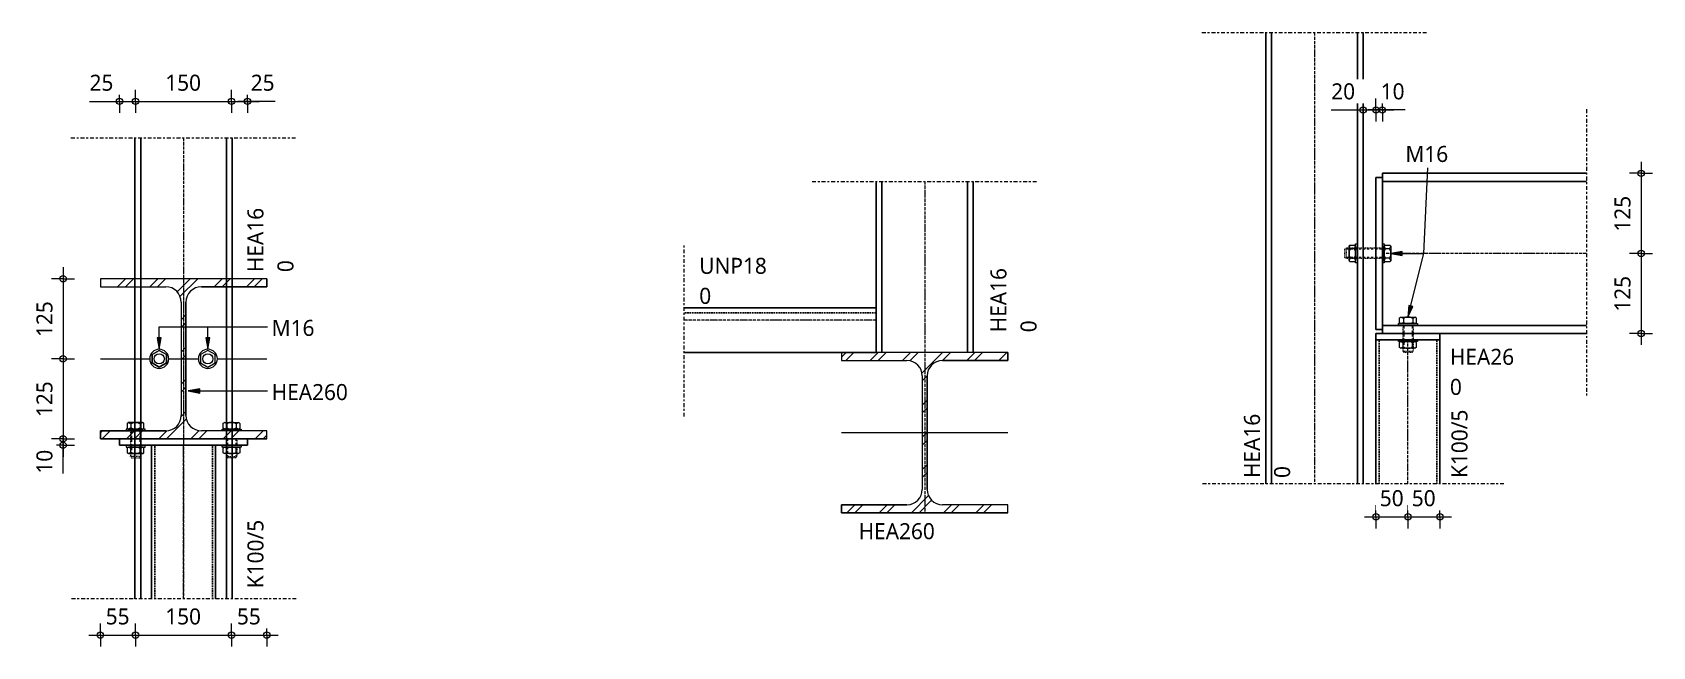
# Model space of a CAD drawing. Header units: millimetres. Extents: x -14163 to 55687, y -143 to 37302.
# Drawn here: x 40465 to 42997, y 26063 to 27022 of the extents above; entities that cross this region are included whole.
import ezdxf

# ---------------------------------------------------------------- set-up
doc = ezdxf.new("R2010")
doc.units = ezdxf.units.MM
for name, pattern in [('Dash', [6.35, 3.175, -3.175]), ('MV_center', [15, 6, -3, 3, -3]), ('MV_hartlijn_staal', [6.6, 5, -0.8, 0, -0.8]), ('MV_hidden', [3.75, 2.5, -1.25]), ('Streep 1_1', [2, 1, -1])]:
    doc.linetypes.add(name, pattern=pattern)
for name, color, linetype, lineweight in [('A-ANNO-DIMS', 211, 'Continuous', 13), ('A-ANNO-DIMS-10', 211, 'Continuous', 13), ('A-DETL', 90, 'Continuous', 13), ('A-DETL-GENF', 92, 'Continuous', 18), ('A-DETL-GENF-HDLN', 1, 'Dash', 18), ('A-DETL-IDEN', 3, 'Continuous', 18), ('G-ANNO-TEXT', 231, 'Continuous', 13)]:
    doc.layers.add(name, color=color, linetype=linetype, lineweight=lineweight)
doc.styles.add('Segoe UI_3', font='segoeui.ttf', dxfattribs={"height": 25})
doc.dimstyles.new('2_5_mm', dxfattribs={"dimscale": 304.8, "dimtxt": 26.184099, "dimasz": 0.032808, "dimexe": 0.059055, "dimexo": 0.0625, "dimgap": 0.029528, "dimtad": 1, "dimdec": 0, "dimzin": 0, "dimdsep": 46, "dimtxsty": 'Segoe UI_3', "dimblk1": 'DOTBLANK', "dimblk2": 'DOTBLANK', "dimsah": 1, "dimcen": 0.09, "dimdle": 0.059055, "dimazin": 0, "dimtfac": 1, "dimtdec": 4, "dimtix": 1, "dimtmove": 0, "dimatfit": 3, "dimfxl": 0.059055, "dimfxlon": 1, "dimtvp": 1, "dimtfill": 1, "dimtolj": 1, "dimtzin": 0, "dimarcsym": 2})
doc.dimstyles.new('2_5_mm_1', dxfattribs={"dimscale": 304.8, "dimtxt": 26.184099, "dimasz": 0.032808, "dimexe": 0.059055, "dimexo": 0.0625, "dimgap": 0.029528, "dimtad": 1, "dimdec": 0, "dimzin": 0, "dimdsep": 46, "dimtxsty": 'Segoe UI_3', "dimblk1": 'DOTBLANK', "dimblk2": 'DOTBLANK', "dimsah": 1, "dimcen": 0.09, "dimdle": 0.059055, "dimazin": 0, "dimtfac": 1, "dimtdec": 4, "dimtix": 1, "dimtmove": 1, "dimatfit": 3, "dimfxl": 0.059055, "dimfxlon": 1, "dimtvp": 1, "dimtfill": 1, "dimtolj": 1, "dimtzin": 0, "dimarcsym": 2})

# ---------------------------------------------------------------- blocks, each defined once
blk = doc.blocks.new('28 Staalprofielen- IPE_HEA_HEB 2d - HEA260-V143-Details Constructie')
at = {"layer": 'A-DETL-GENF', "lineweight": 13}
h = blk.add_hatch(dxfattribs=at)
h.set_pattern_fill('FP_251', color=256, style=0, pattern_type=2)
h.set_pattern_definition([(45, (-41859.198, -26396.988), (-25.144717, 25.144717), []), (45, (-41859.198, -26358.888), (-25.144717, 25.144717), [])])
h.paths.add_polyline_path([(130, -125), (130, -112.5), (27.8, -112.5), (21.5, -111.7), (15.8, -109.3), (10.8, -105.5), (7, -100.5), (4.6, -94.7), (3.8, -88.5), (3.8, 88.5), (4.6, 94.7), (7, 100.5), (10.8, 105.5), (15.8, 109.3), (21.5, 111.7), (27.8, 112.5), (130, 112.5), (130, 125), (-130, 125), (-130, 112.5), (-27.7, 112.5), (-21.5, 111.7), (-15.7, 109.3), (-10.8, 105.5), (-7, 100.5), (-4.6, 94.7), (-3.7, 88.5), (-3.7, -88.5), (-4.6, -94.7), (-7, -100.5), (-10.8, -105.5), (-15.7, -109.3), (-21.5, -111.7), (-27.7, -112.5), (-130, -112.5), (-130, -125)])
at = {"layer": 'A-DETL-GENF', "linetype": 'MV_hartlijn_staal', "lineweight": 13}
blk.add_line((0, 130), (0, -125), dxfattribs=at)
at = {"layer": 'A-DETL-GENF'}
for p, q in [((130, 125), (-130, 125)), ((-130, 125), (-130, 112.5)), ((130, 125), (-130, 125)), ((-130, 125), (-130, 112.5)), ((-130, 112.5), (-27.7, 112.5)), ((-130, 112.5), (-27.7, 112.5)), ((27.8, 112.5), (130, 112.5)), ((130, 112.5), (27.8, 112.5)), ((130, 112.5), (130, 125)), ((130, 125), (130, 112.5)), ((-3.7, 88.5), (-3.7, -88.5)), ((-3.7, 88.5), (-3.7, -88.5)), ((3.8, -88.5), (3.8, 88.5)), ((3.8, 88.5), (3.8, -88.5)), ((-130, 0), (130, 0)), ((-27.7, -112.5), (-130, -112.5)), ((-130, -112.5), (-130, -125)), ((-130, -125), (-130, -112.5)), ((-130, -112.5), (-27.7, -112.5)), ((-130, -125), (130, -125)), ((130, -125), (-130, -125)), ((130, -112.5), (27.8, -112.5)), ((130, -112.5), (27.8, -112.5)), ((130, -125), (130, -112.5)), ((130, -125), (130, -112.5))]:
    blk.add_line(p, q, dxfattribs=at)
for centre, start, end in [((-27.7, 88.5), 0, 90), ((-27.7, 88.5), 360, 90), ((27.8, 88.5), 90, 180), ((27.8, 88.5), 90, 180), ((-27.7, -88.5), 270, 0), ((-27.7, -88.5), 270, 0), ((27.8, -88.5), 180, 270), ((27.8, -88.5), 180, 270)]:
    blk.add_arc(centre, 24, start, end, dxfattribs=at)
blk = doc.blocks.new('00 bout_moer - M16-V144-Details Constructie')
at = {"layer": 'A-DETL-GENF'}
for p, q in [((-13, 11.6), (-11.7, 13)), ((-13, 11.6), (-11.1, 7.4)), ((-13, -11.1), (-13, 11.6)), ((-11.1, 7.4), (-13, 3.2)), ((-13, 3.2), (-13, -3.2)), ((-11.7, 13), (-4, 13)), ((-11.1, 7.4), (-4.6, 7.4)), ((-4.6, 7.4), (-2.8, 11.6)), ((-2.8, 3.2), (-4.6, 7.4)), ((-4, 13), (-2.8, 11.6)), ((-2.8, 0), (-2.8, 14.9)), ((-2.8, 14.9), (0, 14.9)), ((-2.8, 11.6), (-2.8, 0)), ((-2.8, -3.2), (-2.8, 3.2)), ((-2.8, -14.9), (-2.8, 0)), ((-2.8, 0), (-2.8, -11.1)), ((22.5, -14.9), (22.5, 14.9)), ((22.5, 14.9), (25.3, 14.9)), ((25.3, 14.9), (25.3, 0)), ((25.3, 11.1), (26.7, 13)), ((25.3, 0), (25.3, 11.1)), ((25.3, 11.1), (27.1, 7.2)), ((27.1, 7.2), (25.3, 3.2)), ((25.3, 3.2), (25.3, -3.2)), ((25.3, -11.6), (25.3, 0)), ((25.3, 0), (25.3, -14.9)), ((26.7, 13), (34.3, 13)), ((33.6, 7.2), (27.1, 7.2)), ((33.6, 7.2), (35.5, 11.1)), ((35.5, 3.2), (33.6, 7.2)), ((34.3, 13), (35.5, 11.1)), ((35.5, 11.1), (35.5, -11.6)), ((35.5, -3.2), (35.5, 3.2)), ((-13, -3.2), (-11.1, -7.2)), ((-11.1, -7.2), (-13, -11.1)), ((-11.8, -13), (-13, -11.1)), ((-4.2, -13), (-11.8, -13)), ((-11.1, -7.2), (-4.6, -7.2)), ((-4.6, -7.2), (-2.8, -3.2)), ((-2.8, -11.1), (-4.6, -7.2)), ((-2.8, -11.1), (-4.2, -13)), ((0, -14.9), (-2.8, -14.9)), ((25.3, -14.9), (22.5, -14.9)), ((25.3, -3.2), (27.1, -7.4)), ((27.1, -7.4), (25.3, -11.6)), ((26.5, -13), (25.3, -11.6)), ((34.2, -13), (26.5, -13)), ((33.6, -7.4), (27.1, -7.4)), ((33.6, -7.4), (35.5, -3.2)), ((35.5, -11.6), (33.6, -7.4)), ((35.5, -11.6), (34.2, -13))]:
    blk.add_line(p, q, dxfattribs=at)
at = {"layer": 'A-DETL-GENF', "linetype": 'Streep 1_1', "lineweight": 13}
for p, q in [((12.5, 8), (40.2, 8)), ((42.2, 6.5), (40.2, 8)), ((40.2, -8), (40.2, 8)), ((42.2, 6.5), (42.2, -6.5)), ((12.5, -8), (40.2, -8)), ((42.2, -6.5), (40.2, -8))]:
    blk.add_line(p, q, dxfattribs=at)
at = {"layer": 'A-DETL-GENF-HDLN'}
for p, q in [((12.5, 6.5), (40.2, 6.5)), ((12.5, -6.5), (40.2, -6.5))]:
    blk.add_line(p, q, dxfattribs=at)
blk = doc.blocks.new('00 bout_moer - M16-4299280-Details Constructie')
at = {"layer": 'A-DETL-GENF'}
for p, q in [((-13, 11.6), (-11.7, 13)), ((-13, 11.6), (-11.1, 7.4)), ((-13, -11.1), (-13, 11.6)), ((-11.1, 7.4), (-13, 3.2)), ((-13, 3.2), (-13, -3.2)), ((-11.7, 13), (-4, 13)), ((-11.1, 7.4), (-4.6, 7.4)), ((-4.6, 7.4), (-2.8, 11.6)), ((-2.8, 3.2), (-4.6, 7.4)), ((-4, 13), (-2.8, 11.6)), ((-2.8, 0), (-2.8, 14.9)), ((-2.8, 14.9), (0, 14.9)), ((-2.8, 11.6), (-2.8, 0)), ((-2.8, -3.2), (-2.8, 3.2)), ((-2.8, -14.9), (-2.8, 0)), ((-2.8, 0), (-2.8, -11.1)), ((0, 14.9), (0, -14.9)), ((39, -14.9), (39, 14.9)), ((39, 14.9), (41.8, 14.9)), ((41.8, 14.9), (41.8, 0)), ((41.8, 11.1), (43.2, 13)), ((41.8, 0), (41.8, 11.1)), ((41.8, 11.1), (43.6, 7.2)), ((43.6, 7.2), (41.8, 3.2)), ((41.8, 3.2), (41.8, -3.2)), ((41.8, -11.6), (41.8, 0)), ((41.8, 0), (41.8, -14.9)), ((43.2, 13), (50.8, 13)), ((50.1, 7.2), (43.6, 7.2)), ((50.1, 7.2), (52, 11.1)), ((52, 3.2), (50.1, 7.2)), ((50.8, 13), (52, 11.1)), ((52, 11.1), (52, -11.6)), ((52, -3.2), (52, 3.2)), ((-13, -3.2), (-11.1, -7.2)), ((-11.1, -7.2), (-13, -11.1)), ((-11.8, -13), (-13, -11.1)), ((-4.2, -13), (-11.8, -13)), ((-11.1, -7.2), (-4.6, -7.2)), ((-4.6, -7.2), (-2.8, -3.2)), ((-2.8, -11.1), (-4.6, -7.2)), ((-2.8, -11.1), (-4.2, -13)), ((0, -14.9), (-2.8, -14.9)), ((41.8, -14.9), (39, -14.9)), ((41.8, -3.2), (43.6, -7.4)), ((43.6, -7.4), (41.8, -11.6)), ((43, -13), (41.8, -11.6)), ((50.7, -13), (43, -13)), ((50.1, -7.4), (43.6, -7.4)), ((50.1, -7.4), (52, -3.2)), ((52, -11.6), (50.1, -7.4)), ((52, -11.6), (50.7, -13))]:
    blk.add_line(p, q, dxfattribs=at)
at = {"layer": 'A-DETL-GENF', "linetype": 'Streep 1_1', "lineweight": 13}
for p, q in [((0, 8), (56.7, 8)), ((58.7, 6.5), (56.7, 8)), ((56.7, -8), (56.7, 8)), ((58.7, 6.5), (58.7, -6.5)), ((0, -8), (56.7, -8)), ((58.7, -6.5), (56.7, -8))]:
    blk.add_line(p, q, dxfattribs=at)
at = {"layer": 'A-DETL-GENF-HDLN'}
for p, q in [((0, 8), (1.5, 6.5)), ((0, 8), (0, -8)), ((1.5, 6.5), (56.7, 6.5)), ((0, -8), (1.5, -6.5)), ((1.5, -6.5), (56.7, -6.5))]:
    blk.add_line(p, q, dxfattribs=at)
blk = doc.blocks.new('28 Staalprofielen- IPE_HEA_HEB 2d - HEA260-V145-Details Constructie')
at = {"layer": 'A-DETL-GENF', "lineweight": 13}
h = blk.add_hatch(dxfattribs=at)
h.set_pattern_fill('FP_252', color=256, style=0, pattern_type=2)
h.set_pattern_definition([(45, (-40701.093, -26512.33), (-25.144717, 25.144717), []), (45, (-40701.093, -26474.23), (-25.144717, 25.144717), [])])
h.paths.add_polyline_path([(-118.3, -125), (130, -125), (130, -112.5), (27.8, -112.5), (21.5, -111.7), (15.8, -109.3), (10.8, -105.5), (7, -100.5), (4.6, -94.7), (3.8, -88.5), (3.8, 88.5), (4.6, 94.7), (7, 100.5), (10.8, 105.5), (15.8, 109.3), (21.5, 111.7), (27.8, 112.5), (130, 112.5), (130, 125), (-130, 125), (-130, 112.5), (-27.7, 112.5), (-21.5, 111.7), (-15.7, 109.3), (-10.8, 105.5), (-7, 100.5), (-4.6, 94.7), (-3.7, 88.5), (-3.7, -88.5), (-4.6, -94.7), (-7, -100.5), (-10.8, -105.5), (-15.7, -109.3), (-21.5, -111.7), (-27.7, -112.5), (-130, -112.5), (-130, -125)])
at = {"layer": 'A-DETL-GENF', "linetype": 'MV_hartlijn_staal', "lineweight": 13}
blk.add_line((0, 130), (0, -125), dxfattribs=at)
at = {"layer": 'A-DETL-GENF'}
for p, q in [((130, 125), (-130, 125)), ((-130, 125), (-130, 112.5)), ((130, 125), (-130, 125)), ((-130, 125), (-130, 112.5)), ((-130, 112.5), (-27.7, 112.5)), ((-130, 112.5), (-27.7, 112.5)), ((27.8, 112.5), (130, 112.5)), ((130, 112.5), (27.8, 112.5)), ((130, 112.5), (130, 125)), ((130, 125), (130, 112.5)), ((-3.7, 88.5), (-3.7, -88.5)), ((-3.7, 88.5), (-3.7, -88.5)), ((3.8, -88.5), (3.8, 88.5)), ((3.8, 88.5), (3.8, -88.5)), ((-130, 0), (-52.9, 0)), ((-23.1, 0), (23.1, 0)), ((52.9, 0), (130, 0)), ((-27.7, -112.5), (-130, -112.5)), ((-130, -112.5), (-130, -125)), ((-130, -125), (-130, -112.5)), ((-130, -112.5), (-27.7, -112.5)), ((-130, -125), (130, -125)), ((130, -125), (-130, -125)), ((130, -112.5), (27.8, -112.5)), ((130, -112.5), (27.8, -112.5)), ((130, -125), (130, -112.5)), ((130, -125), (130, -112.5))]:
    blk.add_line(p, q, dxfattribs=at)
for centre, start, end in [((-27.7, 88.5), 0, 90), ((-27.7, 88.5), 360, 90), ((27.8, 88.5), 90, 180), ((27.8, 88.5), 90, 180), ((-27.7, -88.5), 270, 0), ((-27.7, -88.5), 270, 0), ((27.8, -88.5), 180, 270), ((27.8, -88.5), 180, 270)]:
    blk.add_arc(centre, 24, start, end, dxfattribs=at)
blk = doc.blocks.new('00 bout_moer - M16-4299281-Details Constructie')
at = {"layer": 'A-DETL-GENF'}
for p, q in [((-11.8, 13), (-13, 11.1)), ((-11.1, 7.2), (-13, 11.1)), ((-13, 11.1), (-13, -11.6)), ((-13, 3.2), (-11.1, 7.2)), ((-13, -3.2), (-13, 3.2)), ((-4.2, 13), (-11.8, 13)), ((-11.1, 7.2), (-4.6, 7.2)), ((-2.8, 11.1), (-4.6, 7.2)), ((-4.6, 7.2), (-2.8, 3.2)), ((-2.8, 11.1), (-4.2, 13)), ((0, 14.9), (-2.8, 14.9)), ((-2.8, 14.9), (-2.8, 0)), ((-2.8, 0), (-2.8, 11.1)), ((-2.8, 3.2), (-2.8, -3.2)), ((0, -14.9), (0, 14.9)), ((25.3, 14.9), (22.5, 14.9)), ((22.5, 14.9), (22.5, -14.9)), ((25.3, 0), (25.3, 14.9)), ((26.5, 13), (25.3, 11.6)), ((27.1, 7.4), (25.3, 11.6)), ((25.3, 11.6), (25.3, 0)), ((25.3, 3.2), (27.1, 7.4)), ((25.3, -3.2), (25.3, 3.2)), ((34.2, 13), (26.5, 13)), ((33.6, 7.4), (27.1, 7.4)), ((35.5, 11.6), (33.6, 7.4)), ((33.6, 7.4), (35.5, 3.2)), ((35.5, 11.6), (34.2, 13)), ((35.5, -11.1), (35.5, 11.6)), ((35.5, 3.2), (35.5, -3.2)), ((-11.1, -7.4), (-13, -3.2)), ((-13, -11.6), (-11.1, -7.4)), ((-13, -11.6), (-11.7, -13)), ((-11.7, -13), (-4, -13)), ((-11.1, -7.4), (-4.6, -7.4)), ((-2.8, -3.2), (-4.6, -7.4)), ((-4.6, -7.4), (-2.8, -11.6)), ((-4, -13), (-2.8, -11.6)), ((-2.8, -11.6), (-2.8, 0)), ((-2.8, 0), (-2.8, -14.9)), ((-2.8, -14.9), (0, -14.9)), ((22.5, -14.9), (25.3, -14.9)), ((25.3, -14.9), (25.3, 0)), ((25.3, 0), (25.3, -11.1)), ((27.1, -7.2), (25.3, -3.2)), ((25.3, -11.1), (27.1, -7.2)), ((25.3, -11.1), (26.7, -13)), ((26.7, -13), (34.3, -13)), ((33.6, -7.2), (27.1, -7.2)), ((35.5, -3.2), (33.6, -7.2)), ((33.6, -7.2), (35.5, -11.1)), ((34.3, -13), (35.5, -11.1))]:
    blk.add_line(p, q, dxfattribs=at)
at = {"layer": 'A-DETL-GENF', "linetype": 'Streep 1_1', "lineweight": 13}
for p, q in [((0, 8), (40.2, 8)), ((42.2, 6.5), (40.2, 8)), ((40.2, 8), (40.2, -8)), ((42.2, -6.5), (42.2, 6.5)), ((0, -8), (40.2, -8)), ((42.2, -6.5), (40.2, -8))]:
    blk.add_line(p, q, dxfattribs=at)
at = {"layer": 'A-DETL-GENF-HDLN'}
for p, q in [((0, 8), (1.5, 6.5)), ((0, -8), (0, 8)), ((1.5, 6.5), (40.2, 6.5)), ((0, -8), (1.5, -6.5)), ((1.5, -6.5), (40.2, -6.5))]:
    blk.add_line(p, q, dxfattribs=at)
blk = doc.blocks.new('00 moer a e - M16-712626-Details Constructie')
at = {"layer": 'A-DETL-GENF'}
for p, q in [((0, 13), (-11.3, 6.5)), ((0, 13), (-11.3, 6.5)), ((-11.3, 6.5), (-11.3, -6.5)), ((-11.3, 6.5), (-11.3, -6.5)), ((11.3, 6.5), (0, 13)), ((11.3, 6.5), (0, 13)), ((11.3, -6.5), (11.3, 6.5)), ((11.3, -6.5), (11.3, 6.5)), ((-11.3, -6.5), (0, -13)), ((-11.3, -6.5), (0, -13)), ((0, -13), (11.3, -6.5)), ((0, -13), (11.3, -6.5))]:
    blk.add_line(p, q, dxfattribs=at)
blk.add_circle((0, 0), 8, dxfattribs=at)
for start, end in [(360, 180), (180, 360)]:
    blk.add_arc((0, 0), 14.9, start, end, dxfattribs=at)
blk = doc.blocks.new('00 moer a e - M16-4319999-Details Constructie')
at = {"layer": 'A-DETL-GENF'}
for p, q in [((0, 13), (-11.3, 6.5)), ((-11.3, 6.5), (0, 13)), ((-11.3, 6.5), (-11.3, -6.5)), ((-11.3, -6.5), (-11.3, 6.5)), ((11.3, 6.5), (0, 13)), ((0, 13), (11.3, 6.5)), ((11.3, -6.5), (11.3, 6.5)), ((11.3, 6.5), (11.3, -6.5)), ((-11.3, -6.5), (0, -13)), ((0, -13), (-11.3, -6.5)), ((0, -13), (11.3, -6.5)), ((11.3, -6.5), (0, -13))]:
    blk.add_line(p, q, dxfattribs=at)
blk.add_circle((0, 0), 8, dxfattribs=at)
for start, end in [(0, 180), (180, 360)]:
    blk.add_arc((0, 0), 14.9, start, end, dxfattribs=at)
blk = doc.blocks.new('00 bout_moer - M16-V146-Details Constructie')
at = {"layer": 'A-DETL-GENF'}
for p, q in [((-13, 11.6), (-11.7, 13)), ((-13, 11.6), (-11.1, 7.4)), ((-13, -11.1), (-13, 11.6)), ((-11.1, 7.4), (-13, 3.2)), ((-13, 3.2), (-13, -3.2)), ((-11.7, 13), (-4, 13)), ((-11.1, 7.4), (-4.6, 7.4)), ((-4.6, 7.4), (-2.8, 11.6)), ((-2.8, 3.2), (-4.6, 7.4)), ((-4, 13), (-2.8, 11.6)), ((-2.8, 0), (-2.8, 14.9)), ((-2.8, 14.9), (0, 14.9)), ((-2.8, 11.6), (-2.8, 0)), ((-2.8, -3.2), (-2.8, 3.2)), ((-2.8, -14.9), (-2.8, 0)), ((-2.8, 0), (-2.8, -11.1)), ((0, 14.9), (0, -14.9)), ((22.5, -14.9), (22.5, 14.9)), ((22.5, 14.9), (25.3, 14.9)), ((25.3, 14.9), (25.3, 0)), ((25.3, 11.1), (26.7, 13)), ((25.3, 0), (25.3, 11.1)), ((25.3, 11.1), (27.1, 7.2)), ((27.1, 7.2), (25.3, 3.2)), ((25.3, 3.2), (25.3, -3.2)), ((25.3, -11.6), (25.3, 0)), ((25.3, 0), (25.3, -14.9)), ((26.7, 13), (34.3, 13)), ((33.6, 7.2), (27.1, 7.2)), ((33.6, 7.2), (35.5, 11.1)), ((35.5, 3.2), (33.6, 7.2)), ((34.3, 13), (35.5, 11.1)), ((35.5, 11.1), (35.5, -11.6)), ((35.5, -3.2), (35.5, 3.2)), ((-13, -3.2), (-11.1, -7.2)), ((-11.1, -7.2), (-13, -11.1)), ((-11.8, -13), (-13, -11.1)), ((-4.2, -13), (-11.8, -13)), ((-11.1, -7.2), (-4.6, -7.2)), ((-4.6, -7.2), (-2.8, -3.2)), ((-2.8, -11.1), (-4.6, -7.2)), ((-2.8, -11.1), (-4.2, -13)), ((0, -14.9), (-2.8, -14.9)), ((25.3, -14.9), (22.5, -14.9)), ((25.3, -3.2), (27.1, -7.4)), ((27.1, -7.4), (25.3, -11.6)), ((26.5, -13), (25.3, -11.6)), ((34.2, -13), (26.5, -13)), ((33.6, -7.4), (27.1, -7.4)), ((33.6, -7.4), (35.5, -3.2)), ((35.5, -11.6), (33.6, -7.4)), ((35.5, -11.6), (34.2, -13))]:
    blk.add_line(p, q, dxfattribs=at)
at = {"layer": 'A-DETL-GENF', "linetype": 'Streep 1_1', "lineweight": 13}
for p, q in [((0, 8), (40.2, 8)), ((42.2, 6.5), (40.2, 8)), ((40.2, -8), (40.2, 8)), ((42.2, 6.5), (42.2, -6.5)), ((0, -8), (40.2, -8)), ((42.2, -6.5), (40.2, -8))]:
    blk.add_line(p, q, dxfattribs=at)
at = {"layer": 'A-DETL-GENF-HDLN'}
for p, q in [((0, 8), (1.5, 6.5)), ((0, 8), (0, -8)), ((1.5, 6.5), (40.2, 6.5)), ((0, -8), (1.5, -6.5)), ((1.5, -6.5), (40.2, -6.5))]:
    blk.add_line(p, q, dxfattribs=at)
blk = doc.blocks.new('NLRS_00_DI_maskeer - Type 1-4234386-Details Constructie')
at = {"layer": 'A-DETL-GENF', "linetype": 'MV_center'}
blk.add_line((252, 0), (-100, 0), dxfattribs=at)
blk = doc.blocks.new('NLRS_00_DI_maskeer - Type 1-4234387-Details Constructie')
at = {"layer": 'A-DETL-GENF', "linetype": 'MV_center'}
blk.add_line((-100, 0), (252, 0), dxfattribs=at)
blk = doc.blocks.new('NLRS_00_DI_maskeer - Type 1-4234388-Details Constructie')
at = {"layer": 'A-DETL-GENF', "linetype": 'MV_center'}
blk.add_line((372, 0), (-100, 0), dxfattribs=at)
blk = doc.blocks.new('NLRS_00_DI_maskeer - Type 1-4234389-Details Constructie')
at = {"layer": 'A-DETL-GENF', "linetype": 'MV_center'}
blk.add_line((-100, 0), (170, 0), dxfattribs=at)
blk = doc.blocks.new('NLRS_00_DI_maskeer - Type 1-4234379-Details Constructie')
at = {"layer": 'A-DETL-GENF', "linetype": 'MV_center'}
blk.add_line((350, 0), (-100, 0), dxfattribs=at)
blk = doc.blocks.new('DIMBLOCK346-Details Constructie')
at = {"layer": 'A-ANNO-DIMS-10'}
for p, q in [((40512.8, 26637.3), (40494.8, 26637.3)), ((40512.8, 26655.3), (40512.8, 26512.3)), ((40512.8, 26637.3), (40530.8, 26637.3)), ((40512.8, 26512.3), (40494.8, 26512.3)), ((40512.8, 26512.3), (40530.8, 26512.3))]:
    blk.add_line(p, q, dxfattribs=at)
for centre in [(40512.8, 26637.3), (40512.8, 26512.3)]:
    blk.add_circle(centre, 5, dxfattribs=at)
at = {"layer": 'A-ANNO-DIMS-10', "color": 0, "insert": (40471.2, 26546.3), "char_height": 25, "width": 68.555, "attachment_point": 1, "rotation": 90, "line_spacing_factor": 1.142579, "style": 'Segoe UI_3', "bg_fill": 3, "box_fill_scale": 1.25, "bg_fill_color": 9, "bg_fill_true_color": 13158600, "bg_fill_transparency": 0}
blk.add_mtext('125', dxfattribs=at)
blk = doc.blocks.new('_DotBlank')
at = {"color": 0, "linetype": 'ByBlock', "lineweight": -2}
blk.add_line((-0.5, 0), (-1, 0), dxfattribs=at)
blk.add_circle((0, 0), 0.5, dxfattribs=at)
blk = doc.blocks.new('DIMBLOCK347-Details Constructie')
at = {"layer": 'A-ANNO-DIMS-10'}
for p, q in [((40512.8, 26512.3), (40494.8, 26512.3)), ((40512.8, 26512.3), (40512.8, 26387.3)), ((40512.8, 26512.3), (40530.8, 26512.3)), ((40512.8, 26387.3), (40494.8, 26387.3)), ((40512.8, 26387.3), (40530.8, 26387.3))]:
    blk.add_line(p, q, dxfattribs=at)
for centre in [(40512.8, 26512.3), (40512.8, 26387.3)]:
    blk.add_circle(centre, 5, dxfattribs=at)
at = {"layer": 'A-ANNO-DIMS-10', "color": 0, "insert": (40471.2, 26421.3), "char_height": 25, "width": 68.555, "attachment_point": 1, "rotation": 90, "line_spacing_factor": 1.142579, "style": 'Segoe UI_3', "bg_fill": 3, "box_fill_scale": 1.25, "bg_fill_color": 9, "bg_fill_true_color": 13158600, "bg_fill_transparency": 0}
blk.add_mtext('125', dxfattribs=at)
blk = doc.blocks.new('DIMBLOCK348-Details Constructie')
at = {"layer": 'A-ANNO-DIMS-10'}
for p, q in [((40512.8, 26387.3), (40494.8, 26387.3)), ((40512.8, 26391.1), (40512.8, 26382.3)), ((40512.8, 26333), (40512.8, 26391.1)), ((40512.8, 26387.3), (40512.8, 26359.3)), ((40512.8, 26387.3), (40530.8, 26387.3)), ((40512.8, 26377.3), (40494.8, 26377.3)), ((40512.8, 26377.3), (40530.8, 26377.3))]:
    blk.add_line(p, q, dxfattribs=at)
for centre in [(40512.8, 26387.3), (40512.8, 26377.3)]:
    blk.add_circle(centre, 5, dxfattribs=at)
at = {"layer": 'A-ANNO-DIMS-10', "color": 0, "insert": (40471.2, 26333), "char_height": 25, "width": 45.703, "attachment_point": 1, "rotation": 90, "line_spacing_factor": 1.142579, "style": 'Segoe UI_3', "bg_fill": 3, "box_fill_scale": 1.25, "bg_fill_color": 9, "bg_fill_true_color": 13158600, "bg_fill_transparency": 0}
blk.add_mtext('10', dxfattribs=at)
blk = doc.blocks.new('DIMBLOCK349-Details Constructie')
at = {"layer": 'A-ANNO-DIMS-10'}
for p, q in [((40554.2, 26914.3), (40612.3, 26914.3)), ((40583.1, 26914.3), (40626.1, 26914.3)), ((40601.1, 26914.3), (40601.1, 26932.3)), ((40601.1, 26914.3), (40601.1, 26896.3)), ((40612.3, 26914.3), (40613.6, 26914.3)), ((40626.1, 26914.3), (40626.1, 26932.3)), ((40626.1, 26914.3), (40626.1, 26896.3))]:
    blk.add_line(p, q, dxfattribs=at)
for centre in [(40601.1, 26914.3), (40626.1, 26914.3)]:
    blk.add_circle(centre, 5, dxfattribs=at)
at = {"layer": 'A-ANNO-DIMS-10', "color": 0, "insert": (40554.2, 26955.9), "char_height": 25, "width": 45.703, "attachment_point": 1, "line_spacing_factor": 1.142579, "style": 'Segoe UI_3', "bg_fill": 3, "box_fill_scale": 1.25, "bg_fill_color": 9, "bg_fill_true_color": 13158600, "bg_fill_transparency": 0}
blk.add_mtext('25', dxfattribs=at)
blk = doc.blocks.new('DIMBLOCK350-Details Constructie')
at = {"layer": 'A-ANNO-DIMS-10'}
for p, q in [((40626.1, 26914.3), (40626.1, 26932.3)), ((40626.1, 26914.3), (40776.1, 26914.3)), ((40626.1, 26914.3), (40626.1, 26896.3)), ((40776.1, 26914.3), (40776.1, 26932.3)), ((40776.1, 26914.3), (40776.1, 26896.3))]:
    blk.add_line(p, q, dxfattribs=at)
for centre in [(40626.1, 26914.3), (40776.1, 26914.3)]:
    blk.add_circle(centre, 5, dxfattribs=at)
at = {"layer": 'A-ANNO-DIMS-10', "color": 0, "insert": (40672.5, 26955.9), "char_height": 25, "width": 68.555, "attachment_point": 1, "line_spacing_factor": 1.142579, "style": 'Segoe UI_3', "bg_fill": 3, "box_fill_scale": 1.25, "bg_fill_color": 9, "bg_fill_true_color": 13158600, "bg_fill_transparency": 0}
blk.add_mtext('150', dxfattribs=at)
blk = doc.blocks.new('DIMBLOCK351-Details Constructie')
at = {"layer": 'A-ANNO-DIMS-10'}
for p, q in [((40776.1, 26914.3), (40776.1, 26932.3)), ((40776.1, 26914.3), (40819.1, 26914.3)), ((40776.1, 26914.3), (40776.1, 26896.3)), ((40786.1, 26914.3), (40788.6, 26914.3)), ((40844.2, 26914.3), (40786.1, 26914.3)), ((40801.1, 26914.3), (40801.1, 26932.3)), ((40801.1, 26914.3), (40801.1, 26896.3))]:
    blk.add_line(p, q, dxfattribs=at)
for centre in [(40776.1, 26914.3), (40801.1, 26914.3)]:
    blk.add_circle(centre, 5, dxfattribs=at)
at = {"layer": 'A-ANNO-DIMS-10', "color": 0, "insert": (40806.1, 26955.9), "char_height": 25, "width": 45.703, "attachment_point": 1, "line_spacing_factor": 1.142579, "style": 'Segoe UI_3', "bg_fill": 3, "box_fill_scale": 1.25, "bg_fill_color": 9, "bg_fill_true_color": 13158600, "bg_fill_transparency": 0}
blk.add_mtext('25', dxfattribs=at)
blk = doc.blocks.new('DIMBLOCK352-Details Constructie')
at = {"layer": 'A-ANNO-DIMS-10'}
for p, q in [((42544.4, 26900.8), (42544.4, 26918.8)), ((42564.4, 26900.8), (42564.4, 26918.8)), ((42494.5, 26900.8), (42552.6, 26900.8)), ((42526.4, 26900.8), (42564.4, 26900.8)), ((42544.4, 26900.8), (42544.4, 26882.8)), ((42552.6, 26900.8), (42554.4, 26900.8)), ((42564.4, 26900.8), (42564.4, 26882.8))]:
    blk.add_line(p, q, dxfattribs=at)
for centre in [(42544.4, 26900.8), (42564.4, 26900.8)]:
    blk.add_circle(centre, 5, dxfattribs=at)
at = {"layer": 'A-ANNO-DIMS-10', "color": 0, "insert": (42494.5, 26942.4), "char_height": 25, "width": 45.703, "attachment_point": 1, "line_spacing_factor": 1.142579, "style": 'Segoe UI_3', "bg_fill": 3, "box_fill_scale": 1.25, "bg_fill_color": 9, "bg_fill_true_color": 13158600, "bg_fill_transparency": 0}
blk.add_mtext('20', dxfattribs=at)
blk = doc.blocks.new('DIMBLOCK353-Details Constructie')
at = {"layer": 'A-ANNO-DIMS-10'}
for p, q in [((42564.4, 26900.8), (42564.4, 26918.8)), ((42574.4, 26900.8), (42574.4, 26918.8)), ((42551.8, 26900.8), (42569.4, 26900.8)), ((42609.8, 26900.8), (42551.8, 26900.8)), ((42564.4, 26900.8), (42592.4, 26900.8)), ((42564.4, 26900.8), (42564.4, 26882.8)), ((42574.4, 26900.8), (42574.4, 26882.8))]:
    blk.add_line(p, q, dxfattribs=at)
for centre in [(42564.4, 26900.8), (42574.4, 26900.8)]:
    blk.add_circle(centre, 5, dxfattribs=at)
at = {"layer": 'A-ANNO-DIMS-10', "color": 0, "insert": (42571.8, 26942.4), "char_height": 25, "width": 45.703, "attachment_point": 1, "line_spacing_factor": 1.142579, "style": 'Segoe UI_3', "bg_fill": 3, "box_fill_scale": 1.25, "bg_fill_color": 9, "bg_fill_true_color": 13158600, "bg_fill_transparency": 0}
blk.add_mtext('10', dxfattribs=at)
blk = doc.blocks.new('DIMBLOCK354-Details Constructie')
at = {"layer": 'A-ANNO-DIMS-10'}
for p, q in [((42978.7, 26819.9), (42978.7, 26676.9)), ((42978.7, 26801.9), (42960.7, 26801.9)), ((42978.7, 26801.9), (42996.7, 26801.9)), ((42978.7, 26676.9), (42960.7, 26676.9)), ((42978.7, 26676.9), (42996.7, 26676.9))]:
    blk.add_line(p, q, dxfattribs=at)
for centre in [(42978.7, 26801.9), (42978.7, 26676.9)]:
    blk.add_circle(centre, 5, dxfattribs=at)
at = {"layer": 'A-ANNO-DIMS-10', "color": 0, "insert": (42937.1, 26710.8), "char_height": 25, "width": 68.555, "attachment_point": 1, "rotation": 90, "line_spacing_factor": 1.142579, "style": 'Segoe UI_3', "bg_fill": 3, "box_fill_scale": 1.25, "bg_fill_color": 9, "bg_fill_true_color": 13158600, "bg_fill_transparency": 0}
blk.add_mtext('125', dxfattribs=at)
blk = doc.blocks.new('DIMBLOCK355-Details Constructie')
at = {"layer": 'A-ANNO-DIMS-10'}
for p, q in [((42978.7, 26676.9), (42960.7, 26676.9)), ((42978.7, 26676.9), (42978.7, 26533.9)), ((42978.7, 26676.9), (42996.7, 26676.9)), ((42978.7, 26551.9), (42960.7, 26551.9)), ((42978.7, 26551.9), (42996.7, 26551.9))]:
    blk.add_line(p, q, dxfattribs=at)
for centre in [(42978.7, 26676.9), (42978.7, 26551.9)]:
    blk.add_circle(centre, 5, dxfattribs=at)
at = {"layer": 'A-ANNO-DIMS-10', "color": 0, "insert": (42937.1, 26585.8), "char_height": 25, "width": 68.555, "attachment_point": 1, "rotation": 90, "line_spacing_factor": 1.142579, "style": 'Segoe UI_3', "bg_fill": 3, "box_fill_scale": 1.25, "bg_fill_color": 9, "bg_fill_true_color": 13158600, "bg_fill_transparency": 0}
blk.add_mtext('125', dxfattribs=at)
blk = doc.blocks.new('DIMBLOCK356-Details Constructie')
at = {"layer": 'A-ANNO-DIMS-10'}
for p, q in [((42564.4, 26265.6), (42564.4, 26283.6)), ((42614.4, 26265.6), (42614.4, 26283.6)), ((42546.4, 26265.6), (42614.4, 26265.6)), ((42564.4, 26265.6), (42564.4, 26247.6)), ((42614.4, 26265.6), (42614.4, 26247.6))]:
    blk.add_line(p, q, dxfattribs=at)
for centre in [(42564.4, 26265.6), (42614.4, 26265.6)]:
    blk.add_circle(centre, 5, dxfattribs=at)
at = {"layer": 'A-ANNO-DIMS-10', "color": 0, "insert": (42570.4, 26307.2), "char_height": 25, "width": 45.703, "attachment_point": 1, "line_spacing_factor": 1.142579, "style": 'Segoe UI_3', "bg_fill": 3, "box_fill_scale": 1.25, "bg_fill_color": 9, "bg_fill_true_color": 13158600, "bg_fill_transparency": 0}
blk.add_mtext('50', dxfattribs=at)
blk = doc.blocks.new('DIMBLOCK357-Details Constructie')
at = {"layer": 'A-ANNO-DIMS-10'}
for p, q in [((42614.4, 26265.6), (42614.4, 26283.6)), ((42664.4, 26265.6), (42664.4, 26283.6)), ((42614.4, 26265.6), (42682.4, 26265.6)), ((42614.4, 26265.6), (42614.4, 26247.6)), ((42664.4, 26265.6), (42664.4, 26247.6))]:
    blk.add_line(p, q, dxfattribs=at)
for centre in [(42614.4, 26265.6), (42664.4, 26265.6)]:
    blk.add_circle(centre, 5, dxfattribs=at)
at = {"layer": 'A-ANNO-DIMS-10', "color": 0, "insert": (42620.4, 26307.2), "char_height": 25, "width": 45.703, "attachment_point": 1, "line_spacing_factor": 1.142579, "style": 'Segoe UI_3', "bg_fill": 3, "box_fill_scale": 1.25, "bg_fill_color": 9, "bg_fill_true_color": 13158600, "bg_fill_transparency": 0}
blk.add_mtext('50', dxfattribs=at)
blk = doc.blocks.new('DIMBLOCK358-Details Constructie')
at = {"layer": 'A-ANNO-DIMS-10'}
for p, q in [((40553.1, 26081), (40626.1, 26081)), ((40571.1, 26081), (40571.1, 26099)), ((40571.1, 26081), (40571.1, 26063)), ((40626.1, 26081), (40626.1, 26099)), ((40626.1, 26081), (40626.1, 26063))]:
    blk.add_line(p, q, dxfattribs=at)
for centre in [(40571.1, 26081), (40626.1, 26081)]:
    blk.add_circle(centre, 5, dxfattribs=at)
at = {"layer": 'A-ANNO-DIMS-10', "color": 0, "insert": (40579.5, 26122.6), "char_height": 25, "width": 45.703, "attachment_point": 1, "line_spacing_factor": 1.142579, "style": 'Segoe UI_3', "bg_fill": 3, "box_fill_scale": 1.25, "bg_fill_color": 9, "bg_fill_true_color": 13158600, "bg_fill_transparency": 0}
blk.add_mtext('55', dxfattribs=at)
blk = doc.blocks.new('DIMBLOCK359-Details Constructie')
at = {"layer": 'A-ANNO-DIMS-10'}
for p, q in [((40626.1, 26081), (40626.1, 26099)), ((40626.1, 26081), (40776.1, 26081)), ((40626.1, 26081), (40626.1, 26063)), ((40776.1, 26081), (40776.1, 26099)), ((40776.1, 26081), (40776.1, 26063))]:
    blk.add_line(p, q, dxfattribs=at)
for centre in [(40626.1, 26081), (40776.1, 26081)]:
    blk.add_circle(centre, 5, dxfattribs=at)
at = {"layer": 'A-ANNO-DIMS-10', "color": 0, "insert": (40672.5, 26122.6), "char_height": 25, "width": 68.555, "attachment_point": 1, "line_spacing_factor": 1.142579, "style": 'Segoe UI_3', "bg_fill": 3, "box_fill_scale": 1.25, "bg_fill_color": 9, "bg_fill_true_color": 13158600, "bg_fill_transparency": 0}
blk.add_mtext('150', dxfattribs=at)
blk = doc.blocks.new('DIMBLOCK360-Details Constructie')
at = {"layer": 'A-ANNO-DIMS-10'}
for p, q in [((40776.1, 26081), (40776.1, 26099)), ((40776.1, 26081), (40849.1, 26081)), ((40776.1, 26081), (40776.1, 26063)), ((40831.1, 26081), (40831.1, 26099)), ((40831.1, 26081), (40831.1, 26063))]:
    blk.add_line(p, q, dxfattribs=at)
for centre in [(40776.1, 26081), (40831.1, 26081)]:
    blk.add_circle(centre, 5, dxfattribs=at)
at = {"layer": 'A-ANNO-DIMS-10', "color": 0, "insert": (40784.5, 26122.6), "char_height": 25, "width": 45.703, "attachment_point": 1, "line_spacing_factor": 1.142579, "style": 'Segoe UI_3', "bg_fill": 3, "box_fill_scale": 1.25, "bg_fill_color": 9, "bg_fill_true_color": 13158600, "bg_fill_transparency": 0}
blk.add_mtext('55', dxfattribs=at)

msp = doc.modelspace()

# ---------------------------------------------------------------- hatches: boundary and pattern name
at = {"layer": 'A-DETL-IDEN'}
for points in [[(42587.4, 26676.9), (42605.4, 26673.7), (42605.4, 26680.1)], [(42614.4, 26577.4), (42621.9, 26594.1), (42615.7, 26595.6)], [(40663.1, 26527.2), (40666.3, 26545.2), (40659.9, 26545.2)], [(40739.1, 26527.2), (40742.3, 26545.2), (40735.9, 26545.2)], [(40708.3, 26462.1), (40726.3, 26458.9), (40726.3, 26465.2)]]:
    msp.add_hatch(color=256, dxfattribs=at).paths.add_polyline_path(points)

# ---------------------------------------------------------------- linework, layer by layer
at = {"layer": 'A-DETL', "lineweight": 25}
for p, q in [((42392.4, 27021.9), (42392.4, 26316.9)), ((42401.4, 27021.9), (42401.4, 26316.9)), ((42535.4, 27021.9), (42535.4, 26316.9)), ((42544.4, 27021.9), (42544.4, 26316.9)), ((40625.1, 26857.3), (40625.1, 26137.3)), ((40634.1, 26857.3), (40634.1, 26137.3)), ((40768.1, 26857.3), (40768.1, 26137.3)), ((40777.1, 26857.3), (40777.1, 26137.3)), ((41783.2, 26789.4), (41783.2, 26522)), ((41792.2, 26789.4), (41792.2, 26522)), ((41926.2, 26789.4), (41926.2, 26522)), ((41935.2, 26789.4), (41935.2, 26522)), ((42564.4, 26558.1), (42564.4, 26795.6)), ((42564.4, 26795.6), (42574.4, 26795.6)), ((42893.4, 26801.9), (42574.4, 26801.9)), ((42574.4, 26551.9), (42574.4, 26801.9)), ((42893.4, 26789.4), (42574.4, 26789.4)), ((41783.2, 26592), (41483.2, 26592)), ((42893.4, 26564.4), (42574.4, 26564.4)), ((42564.4, 26558.1), (42574.4, 26558.1)), ((42564.4, 26541.9), (42564.4, 26551.9)), ((42564.4, 26551.9), (42664.4, 26551.9)), ((42564.4, 26316.9), (42564.4, 26541.9)), ((42664.4, 26541.9), (42564.4, 26541.9)), ((42893.4, 26551.9), (42574.4, 26551.9)), ((42664.4, 26541.9), (42664.4, 26551.9)), ((42664.4, 26316.9), (42664.4, 26541.9)), ((41783.2, 26522), (41483.2, 26522)), ((40601.1, 26377.3), (40601.1, 26387.3)), ((40651.1, 26387.3), (40751.1, 26387.3)), ((40801.1, 26377.3), (40801.1, 26387.3)), ((40801.1, 26377.3), (40601.1, 26377.3)), ((40651.1, 26137.3), (40651.1, 26377.3)), ((40751.1, 26137.3), (40751.1, 26377.3))]:
    msp.add_line(p, q, dxfattribs=at)
at = {"layer": 'A-DETL', "linetype": 'MV_hartlijn_staal'}
for p, q in [((42468.4, 27021.9), (42468.4, 26316.9)), ((40701.1, 26857.3), (40701.1, 26137.3)), ((41859.2, 26789.4), (41859.2, 26522)), ((42893.4, 26676.9), (42574.4, 26676.9)), ((41783.2, 26572.8), (41483.2, 26572.8)), ((42614.4, 26316.9), (42614.4, 26541.9)), ((40701.1, 26137.3), (40701.1, 26377.3))]:
    msp.add_line(p, q, dxfattribs=at)
at = {"layer": 'A-DETL', "linetype": 'MV_hidden', "lineweight": 25}
for p, q in [((41783.2, 26584), (41483.2, 26584)), ((42569.4, 26316.9), (42569.4, 26541.9)), ((42659.4, 26316.9), (42659.4, 26541.9)), ((40656.1, 26137.3), (40656.1, 26377.3)), ((40746.1, 26137.3), (40746.1, 26377.3))]:
    msp.add_line(p, q, dxfattribs=at)
at = {"layer": 'A-DETL-IDEN'}
for p, q in [((42639.4, 26676.9), (42645.3, 26810.3)), ((42639.4, 26676.8), (42645.3, 26810.3)), ((42605.4, 26680.1), (42587.4, 26676.9)), ((42587.4, 26676.9), (42605.4, 26673.7)), ((42587.4, 26676.9), (42639.4, 26676.9)), ((42605.4, 26673.7), (42605.4, 26680.1)), ((42614.4, 26577.4), (42639.4, 26676.8)), ((42615.7, 26595.6), (42614.4, 26577.4)), ((42614.4, 26577.4), (42621.9, 26594.1)), ((42621.9, 26594.1), (42615.7, 26595.6)), ((40663.1, 26562.2), (40837.8, 26562.2)), ((40663.1, 26527.2), (40663.1, 26562.2)), ((40739.1, 26562.2), (40837.8, 26562.2)), ((40739.1, 26527.2), (40739.1, 26562.2)), ((40666.3, 26545.2), (40659.9, 26545.2)), ((40659.9, 26545.2), (40663.1, 26527.2)), ((40663.1, 26527.2), (40666.3, 26545.2)), ((40742.3, 26545.2), (40735.9, 26545.2)), ((40735.9, 26545.2), (40739.1, 26527.2)), ((40739.1, 26527.2), (40742.3, 26545.2)), ((40726.3, 26465.2), (40708.3, 26462.1)), ((40708.3, 26462.1), (40726.3, 26458.9)), ((40708.3, 26462.1), (40837.8, 26462.1)), ((40726.3, 26458.9), (40726.3, 26465.2))]:
    msp.add_line(p, q, dxfattribs=at)

# ---------------------------------------------------------------- block references
at = {"layer": 'A-DETL-GENF', "linetype": 'MV_center'}
for name, p in [('NLRS_00_DI_maskeer - Type 1-4234387-Details Constructie', (42392.4, 27021.9)), ('NLRS_00_DI_maskeer - Type 1-4234387-Details Constructie', (40625.1, 26857.3)), ('NLRS_00_DI_maskeer - Type 1-4234387-Details Constructie', (41783.2, 26789.4)), ('NLRS_00_DI_maskeer - Type 1-4234388-Details Constructie', (42392.4, 26316.9)), ('NLRS_00_DI_maskeer - Type 1-4234386-Details Constructie', (40625.1, 26137.3))]:
    msp.add_blockref(name, p, dxfattribs=at)
for name, p, rotation in [('NLRS_00_DI_maskeer - Type 1-4234379-Details Constructie', (42893.4, 26551.9), 89.99999999999955), ('NLRS_00_DI_maskeer - Type 1-4234389-Details Constructie', (41483.2, 26522), 90)]:
    msp.add_blockref(name, p, dxfattribs=dict(at, rotation=rotation))
at = {"layer": 'A-DETL-GENF'}
for name, p, rotation in [('00 bout_moer - M16-4299280-Details Constructie', (42574.4, 26676.9), 180), ('00 bout_moer - M16-V146-Details Constructie', (42614.4, 26564.4), 270), ('00 moer a e - M16-4319999-Details Constructie', (40663.1, 26512.3), 180), ('00 bout_moer - M16-4299281-Details Constructie', (40626.1, 26399.8), 270), ('00 bout_moer - M16-V144-Details Constructie', (40776.1, 26399.8), 270)]:
    msp.add_blockref(name, p, dxfattribs=dict(at, rotation=rotation))
for name, p in [('28 Staalprofielen- IPE_HEA_HEB 2d - HEA260-V145-Details Constructie', (40701.1, 26512.3)), ('00 moer a e - M16-712626-Details Constructie', (40739.1, 26512.3)), ('28 Staalprofielen- IPE_HEA_HEB 2d - HEA260-V143-Details Constructie', (41859.2, 26397))]:
    msp.add_blockref(name, p, dxfattribs=at)

# ---------------------------------------------------------------- texts
at = {"layer": 'G-ANNO-TEXT', "color": 253, "char_height": 25, "attachment_point": 1, "rotation": 90, "style": 'Segoe UI_3'}
for s, insert, width in [('HEA16', (40800.9, 26647.7), 125.865), ('0', (40847.8, 26647.7), 23.249), ('HEA16', (41962, 26553.7), 125.865), ('0', (42009, 26553.7), 23.249), ('HEA16', (42358.2, 26326.2), 125.865), ('0', (42405.2, 26326.2), 23.249)]:
    msp.add_mtext(s, dxfattribs=dict(at, insert=insert, width=width))
at = {"layer": 'G-ANNO-TEXT', "color": 253, "char_height": 25, "attachment_point": 1, "style": 'Segoe UI_3'}
for s, insert, width in [('UNP18', (41507, 26670), 131.477), ('0', (41507, 26623.1), 23.249)]:
    msp.add_mtext(s, dxfattribs=dict(at, insert=insert, width=width))
at = {"layer": 'G-ANNO-TEXT', "color": 7, "char_height": 25, "attachment_point": 1, "style": 'Segoe UI_3'}
for s, insert, width in [('HEA26', (42680, 26527.9), 125.865), ('0', (42680, 26480.9), 23.249)]:
    msp.add_mtext(s, dxfattribs=dict(at, insert=insert, width=width))
at = {"layer": 'G-ANNO-TEXT', "color": 7, "char_height": 25, "width": 134.684, "attachment_point": 1, "rotation": 90, "style": 'Segoe UI_3'}
for insert in [(42682.4, 26326.2), (40800.9, 26154.1)]:
    msp.add_mtext('K100/5', dxfattribs=dict(at, insert=insert))

# ---------------------------------------------------------------- dimensions: what is measured, and where the dimension line sits
at = {"layer": 'A-ANNO-DIMS'}
dim = msp.add_linear_dim(base=(40626.1, 26914.3), p1=(40601.1, 26896.3), p2=(40626.1, 26896.3), dimstyle='2_5_mm_1', override={"dimpost": '<>', "dimfxl": 25}, dxfattribs=at)
dim.commit()
dim.dimension.update_dxf_attribs({"geometry": 'DIMBLOCK349-Details Constructie', "text_midpoint": (40577, 26939.2), "dimtype": 160})
for base, p1, p2, override, picture, middle in [((42978.7, 26676.9), (42996.7, 26801.9), (42960.7, 26676.9), {"dimpost": '<>', "dimfxl": 130.080744}, 'DIMBLOCK354-Details Constructie', (42956.7, 26739.4)), ((40512.8, 26512.3), (40530.8, 26637.3), (40530.8, 26512.3), {"dimpost": '<>', "dimfxl": 125}, 'DIMBLOCK346-Details Constructie', (40490.8, 26574.8))]:
    dim = msp.add_linear_dim(base=base, p1=p1, p2=p2, angle=90, dimstyle='2_5_mm', override=override, dxfattribs=at)
    dim.commit()
    dim.dimension.update_dxf_attribs({"geometry": picture, "text_midpoint": middle})

# ---------------------------------------------------------------- next in the draw order: texts
at = {"layer": 'A-DETL-IDEN', "lineweight": 13, "char_height": 25, "attachment_point": 1, "style": 'Segoe UI_3', "bg_fill": 3, "box_fill_scale": 1.25, "bg_fill_color": 9, "bg_fill_true_color": 13158600, "bg_fill_transparency": 0}
for s, insert, width in [('M16', (42610.5, 26844.6), 84.979), ('M16', (40838.9, 26573), 84.979), ('HEA260', (40838.9, 26472.9), 149.114), ('HEA260', (41756.1, 26255.7), 149.114)]:
    msp.add_mtext(s, dxfattribs=dict(at, insert=insert, width=width))

# ---------------------------------------------------------------- next in the draw order: dimensions: what is measured, and where the dimension line sits
at = {"layer": 'A-ANNO-DIMS'}
for base, p1, p2, override, picture, middle in [((40776.1, 26914.3), (40626.1, 26896.3), (40776.1, 26896.3), {"dimpost": '<>', "dimfxl": 150}, 'DIMBLOCK350-Details Constructie', (40701.1, 26936.3)), ((42614.4, 26265.6), (42564.4, 26283.6), (42614.4, 26283.6), {"dimpost": '<>', "dimfxl": 50}, 'DIMBLOCK356-Details Constructie', (42589.4, 26287.6)), ((40626.1, 26081), (40571.1, 26099), (40626.1, 26099), {"dimpost": '<>', "dimfxl": 55}, 'DIMBLOCK358-Details Constructie', (40598.6, 26102.7))]:
    dim = msp.add_linear_dim(base=base, p1=p1, p2=p2, dimstyle='2_5_mm', override=override, dxfattribs=at)
    dim.commit()
    dim.dimension.update_dxf_attribs({"geometry": picture, "text_midpoint": middle})
dim = msp.add_linear_dim(base=(42564.4, 26900.8), p1=(42544.4, 26918.8), p2=(42564.4, 26882.8), dimstyle='2_5_mm_1', override={"dimpost": '<>', "dimfxl": 41.182521}, dxfattribs=at)
dim.commit()
dim.dimension.update_dxf_attribs({"geometry": 'DIMBLOCK352-Details Constructie', "text_midpoint": (42517.3, 26925.7), "dimtype": 160})
for base, p1, p2, override, picture, middle in [((42978.7, 26551.9), (42960.7, 26676.9), (42996.7, 26551.9), {"dimpost": '<>', "dimfxl": 130.080744}, 'DIMBLOCK355-Details Constructie', (42956.7, 26614.4)), ((40512.8, 26387.3), (40530.8, 26512.3), (40530.8, 26387.3), {"dimpost": '<>', "dimfxl": 125}, 'DIMBLOCK347-Details Constructie', (40490.8, 26449.8))]:
    dim = msp.add_linear_dim(base=base, p1=p1, p2=p2, angle=90, dimstyle='2_5_mm', override=override, dxfattribs=at)
    dim.commit()
    dim.dimension.update_dxf_attribs({"geometry": picture, "text_midpoint": middle})

# ---------------------------------------------------------------- next in the draw order: dimensions: what is measured, and where the dimension line sits
for base, p1, p2, override, picture, middle in [((40801.1, 26914.3), (40776.1, 26896.3), (40801.1, 26896.3), {"dimpost": '<>', "dimfxl": 25}, 'DIMBLOCK351-Details Constructie', (40828.9, 26939.2)), ((42574.4, 26900.8), (42564.4, 26882.8), (42574.4, 26882.8), {"dimpost": '<>', "dimfxl": 10}, 'DIMBLOCK353-Details Constructie', (42594.6, 26925.7))]:
    dim = msp.add_linear_dim(base=base, p1=p1, p2=p2, dimstyle='2_5_mm_1', override=override, dxfattribs=at)
    dim.commit()
    dim.dimension.update_dxf_attribs({"geometry": picture, "text_midpoint": middle, "dimtype": 160})
dim = msp.add_linear_dim(base=(40512.8, 26377.3), p1=(40530.8, 26387.3), p2=(40530.8, 26377.3), angle=90, dimstyle='2_5_mm_1', override={"dimpost": '<>', "dimfxl": 10}, dxfattribs=at)
dim.commit()
dim.dimension.update_dxf_attribs({"geometry": 'DIMBLOCK348-Details Constructie', "text_midpoint": (40487.8, 26355.8), "dimtype": 160, "text_rotation": 90})
for base, p1, p2, override, picture, middle in [((42664.4, 26265.6), (42614.4, 26283.6), (42664.4, 26283.6), {"dimpost": '<>', "dimfxl": 50}, 'DIMBLOCK357-Details Constructie', (42639.4, 26287.6)), ((40776.1, 26081), (40626.1, 26099), (40776.1, 26099), {"dimpost": '<>', "dimfxl": 150}, 'DIMBLOCK359-Details Constructie', (40701.1, 26103))]:
    dim = msp.add_linear_dim(base=base, p1=p1, p2=p2, dimstyle='2_5_mm', override=override, dxfattribs=at)
    dim.commit()
    dim.dimension.update_dxf_attribs({"geometry": picture, "text_midpoint": middle})

# ---------------------------------------------------------------- next in the draw order: dimensions: what is measured, and where the dimension line sits
dim = msp.add_linear_dim(base=(40831.1, 26081), p1=(40776.1, 26099), p2=(40831.1, 26099), dimstyle='2_5_mm', override={"dimpost": '<>', "dimfxl": 55}, dxfattribs=at)
dim.commit()
dim.dimension.update_dxf_attribs({"geometry": 'DIMBLOCK360-Details Constructie', "text_midpoint": (40803.6, 26102.7)})

doc.saveas('drawing.dxf')
